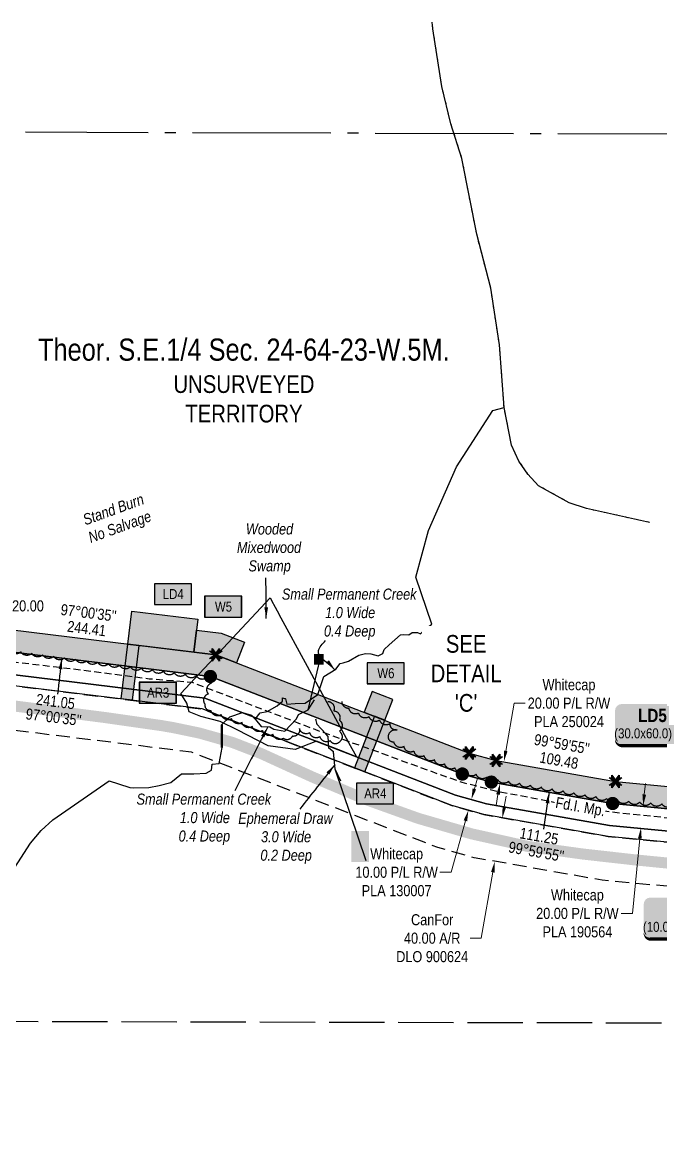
# Model space of a CAD drawing. Extents: x 474266 to 483948, y 6041075 to 6045149.
# Drawn here: x 477951 to 478527, y 6044133 to 6045136 of the extents above; entities that cross this region are included whole.
import ezdxf
from ezdxf.enums import TextEntityAlignment as Align

# ---------------------------------------------------------------- set-up
doc = ezdxf.new("R2010")
doc.units = 0
doc.header["$LTSCALE"] = 5
doc.header["$PDSIZE"] = 0.5
for name, pattern in [('0', [1, 1, 0]), ('foc-ACCESSROAD', [3.75, 2.5, -1.25]), ('foc-QUARTERLINE', [33, 25, -3, 2, -3]), ('foc-TOPO-ephemeral', [6.25, 3.125, -0.625, 0.625, -0.625, 0.625, -0.625]), ('foc-UNSURVEYED', [12.5, 10, -2.5]), ('foc-WHEELTRACKS', [2, 0.4, -1.6]), ('UG_PIPE', [1.875, 1.25, -0.625])]:
    doc.linetypes.add(name, pattern=pattern)
doc.layers.get('Defpoints').update_dxf_attribs({"color": 9})
for name, color, linetype, lineweight in [('AS-GENERAL', 48, 'Continuous', 18), ('C-RW-T', 13, 'Continuous', 9), ('F-AR-T', 190, 'Continuous', 9), ('T-TEXT', 48, 'Continuous', 18)]:
    doc.layers.add(name, color=color, linetype=linetype, lineweight=lineweight)
for name, color, linetype in [('AS-PIPE-UG', 44, 'UG_PIPE'), ('AS-ROADS', 254, 'Continuous'), ('AS-UNDERLAY-H', 141, 'Continuous'), ('C-RW', 13, 'Continuous'), ('C-SYMBOL', 7, 'Continuous'), ('DETAIL-T', 7, 'Continuous'), ('F-AR', 190, 'foc-ACCESSROAD'), ('L-BD', 7, 'Continuous'), ('L-BD1', 253, 'Continuous'), ('L-MON', 1, 'Continuous'), ('L-QSEC', 8, 'foc-QUARTERLINE'), ('L-UNS-T', 3, 'Continuous'), ('L-USEC', 7, 'foc-UNSURVEYED'), ('P-PROPOSED', 10, 'Continuous'), ('P-PROPOSED-H', 21, 'Continuous'), ('P-TEMP-BLOCKS', 250, 'Continuous'), ('P-TEMP-H', 41, 'Continuous'), ('P-TEMP_ACCESS ROAD', 46, 'Continuous'), ('P-TEMP_LOG DECK', 46, 'Continuous'), ('P-TEMP_WORKSPACE', 46, 'Continuous'), ('P-TXT', 4, 'Continuous'), ('T-BUSH', 110, '0'), ('T-CREEK', 160, 'Continuous'), ('T-DRAW', 143, 'foc-TOPO-ephemeral'), ('T-SLOPE', 48, 'Continuous'), ('T-WATER', 160, 'Continuous'), ('T-WATER-P3', 160, 'foc-WHEELTRACKS'), ('T-WATER-T', 170, 'Continuous'), ('WETLAND', 143, 'Continuous'), ('WETLAND-T', 146, 'Continuous')]:
    doc.layers.add(name, color=color, linetype=linetype)
doc.layers.add('P-100m WELL BORE BUFFER', color=7, linetype='Continuous', true_color=0xf5ffd6)
doc.styles.add('175L', font='ARIALN.TTF', dxfattribs={"height": 20})
doc.styles.add('80', font='ARIALN.TTF', dxfattribs={"height": 10})
doc.styles.add('80CG', font='ARIALN.TTF', dxfattribs={"height": 10})
doc.styles.add('80L', font='ARIALN.TTF', dxfattribs={"height": 10})
doc.styles.add('80LS', font='ARIALNI.TTF', dxfattribs={"height": 10})
doc.styles.add('BOLD', font='ARIALNB.TTF')
doc.styles.add('foc-LtypeFont', font='ARIALN.TTF', dxfattribs={"height": 7.35})
doc.linetypes.add('foc-TOPO-flowdirection-NOLINE', pattern='A,0,[">",foc-LtypeFont,S=0.3,R=0,X=0,Y=-0.945],-20,[">",foc-LtypeFont,S=0.3,R=0,X=0,Y=-0.945],0', length=20)
doc.dimstyles.new('Compass 5 000', dxfattribs={"dimscale": 5, "dimtxt": 9, "dimasz": 2, "dimexe": 0.2, "dimexo": 0.0625, "dimgap": 0.5, "dimtad": 0, "dimtih": 1, "dimtoh": 1, "dimzin": 0, "dimdsep": 46, "dimtxsty": '80CG', "dimcen": 0.1, "dimse1": 1, "dimse2": 1, "dimclrd": 256, "dimclrt": 256, "dimaunit": 1, "dimadec": 4, "dimazin": 0, "dimtfac": 0.06, "dimtofl": 0, "dimtmove": 0, "dimatfit": 1, "dimfxl": 0.2, "dimtolj": 1, "dimtzin": 0, "dimlwd": -1, "dimarcsym": 0})

# ---------------------------------------------------------------- blocks, each defined once
blk = doc.blocks.new('*D383')
at = {"layer": 'C-RW-T', "transparency": 16777216}
for p, q in [((478512.2, 6044438.3), (478513.2, 6044448.2)), ((478508.2, 6044398.5), (478501.4, 6044330.8)), ((478501.4, 6044330.8), (478491.4, 6044330.8))]:
    blk.add_line(p, q, dxfattribs=at)
for points in [[(478510.5, 6044438.4), (478513.8, 6044438.1), (478511.2, 6044428.3)], [(478506.5, 6044398.6), (478509.8, 6044398.3), (478509.2, 6044408.4)]]:
    blk.add_solid(points, dxfattribs=at)
at = {"layer": 'Defpoints', "color": 0, "transparency": 16777216}
for p in [(478511.2, 6044428.3), (478670.6, 6044412.3), (478668.6, 6044392.4)]:
    blk.add_point(p, dxfattribs=at)
at = {"layer": 'C-RW-T', "transparency": 16777216, "insert": (478451.8, 6044330.8), "char_height": 10, "attachment_point": 5, "style": '80CG'}
blk.add_mtext('\\A1;Whitecap\\P20.00 P/L R/W\\PPLA 190564', dxfattribs=at)
blk = doc.blocks.new('*D387')
at = {"layer": 'Defpoints', "color": 0, "transparency": 16777216}
for p in [(478442.6, 6044407), (478377.2, 6044377.9), (478435.7, 6044367.6)]:
    blk.add_point(p, dxfattribs=at)
at = {"layer": 'F-AR-T', "transparency": 16777216}
for p, q in [((478385.8, 6044427.1), (478387.5, 6044436.9)), ((478375.4, 6044368), (478365, 6044308.4)), ((478365, 6044308.4), (478355, 6044308.4))]:
    blk.add_line(p, q, dxfattribs=at)
for points in [[(478384.2, 6044427.4), (478387.4, 6044426.8), (478384.1, 6044417.2)], [(478373.8, 6044368.3), (478377.1, 6044367.7), (478377.2, 6044377.9)]]:
    blk.add_solid(points, dxfattribs=at)
at = {"layer": 'F-AR-T', "transparency": 16777216, "insert": (478320.7, 6044308.4), "char_height": 10, "attachment_point": 5, "style": '80CG'}
blk.add_mtext('\\A1;CanFor\\P40.00 A/R\\PDLO 900624', dxfattribs=at)
blk = doc.blocks.new('fdia')
at = {"color": 255, "const_width": 1}
blk.add_lwpolyline([(-0.5, 0, 1), (0.5, 0, 1)], format="xyb", close=True, dxfattribs=at)
blk = doc.blocks.new('Fdiaa')
blk.add_blockref('fdia', (0, 0))
blk = doc.blocks.new('fdib')
at = {"color": 1, "const_width": 1.6}
blk.add_lwpolyline([(-0.4, 0, 1), (0.4, 0, 1)], format="xyb", close=True, dxfattribs=at)
at = {"color": 1}
blk.add_circle((0, 0), 0.8, dxfattribs=at)
blk = doc.blocks.new('Fdibb')
blk.add_blockref('fdib', (0, 0))
blk = doc.blocks.new('fdicc')
for name in ['Fdibb', 'Fdiaa']:
    blk.add_blockref(name, (0, 0))
blk = doc.blocks.new('FDI')
blk.add_blockref('fdicc', (0, 0))
blk = doc.blocks.new('*U392')
at = {"true_color": 0xff8aff}
h = blk.add_hatch(color=211, dxfattribs=at)
edge = h.paths.add_edge_path()
edge.add_line((-24, -19.1), (24, -19.1))
edge.add_arc((24, -13.1), 6, 270, 360)
edge.add_line((30, -13.1), (30, 12.5))
edge.add_arc((24, 12.5), 6, 0, 90)
edge.add_line((24, 18.5), (-24, 18.5))
edge.add_arc((-24, 12.5), 6, 90, 180)
edge.add_line((-30, 12.5), (-30, -13.1))
edge.add_arc((-24, -13.1), 6, 180, 270)
at = {"color": 250, "flags": 128}
blk.add_lwpolyline([(-24, -19.1, 3, 3, 0), (24, -19.1, 3, 3, 0.414214), (30, -13.1, 3, 3, 0), (30, 12.5, 3, 0, 0.414214), (24, 18.5, 0, 0, 0), (-24, 18.5, 0, 0, 0.414214), (-30, 12.5, 0, 0, 0), (-30, -13.1, 0, 3, 0.414214)], format="xyseb", close=True, dxfattribs=at)
at = {"flags": 128}
blk.add_lwpolyline([(34.2, -36.3, 0, 7.5, 0), (0, 0, 0, 0, 0)], format="xyseb", dxfattribs=at)
at = {"color": 250}
for tag, p, height, style in [('TEMP_AREA_W1_001', (-9.2, 2.2), 12, 'BOLD'), ('ENTER_TEXT_001', (-30.7, -12.5), 9, '80')]:
    blk.add_attdef(tag, p, '', height=height, dxfattribs=dict(at, style=style))
blk = doc.blocks.new('Temp_Area_Small_Pink')
at = {"true_color": 0xff8aff}
h = blk.add_hatch(color=211, dxfattribs=at)
h.dxf.hatch_style = 1
h.paths.add_polyline_path([(-16.8, -9.4), (16.3, -9.4), (16.3, 9.1), (-16.8, 9.1)])
at = {"color": 250}
for points in [[(-17, -9.6), (16.5, -9.6), (16.5, 9.3), (-17, 9.3)], [(-16.9, -9.5), (16.4, -9.5), (16.4, 9.2), (-16.9, 9.2)]]:
    blk.add_lwpolyline(points, close=True, dxfattribs=at)
at = {"color": 250, "style": '80L'}
blk.add_attdef('TEMPORARY', text='', height=9, dxfattribs=at).set_placement((0, -0.1), align=Align.MIDDLE_CENTER)
blk = doc.blocks.new('*U573')
at = {"true_color": 0xff8aff}
h = blk.add_hatch(color=211, dxfattribs=at)
edge = h.paths.add_edge_path()
edge.add_line((-24, -19.1), (24, -19.1))
edge.add_arc((24, -13.1), 6, 270, 360)
edge.add_line((30, -13.1), (30, 12.5))
edge.add_arc((24, 12.5), 6, 0, 90)
edge.add_line((24, 18.5), (-24, 18.5))
edge.add_arc((-24, 12.5), 6, 90, 180)
edge.add_line((-30, 12.5), (-30, -13.1))
edge.add_arc((-24, -13.1), 6, 180, 270)
at = {"flags": 128}
blk.add_lwpolyline([(-4.1, 72.7, 0, 7.5, 0), (0, 0, 0, 0, 0)], format="xyseb", dxfattribs=at)
at = {"color": 250, "flags": 128}
blk.add_lwpolyline([(-24, -19.1, 3, 3, 0), (24, -19.1, 3, 3, 0.414214), (30, -13.1, 3, 3, 0), (30, 12.5, 3, 0, 0.414214), (24, 18.5, 0, 0, 0), (-24, 18.5, 0, 0, 0.414214), (-30, 12.5, 0, 0, 0), (-30, -13.1, 0, 3, 0.414214)], format="xyseb", close=True, dxfattribs=at)
at = {"color": 250}
for tag, p, height, style in [('TEMP_AREA_W1_001', (-9.2, 2.2), 12, 'BOLD'), ('ENTER_TEXT_001', (-30.7, -12.5), 9, '80')]:
    blk.add_attdef(tag, p, '', height=height, dxfattribs=dict(at, style=style))
blk = doc.blocks.new('TEMP')
h = blk.add_hatch(color=255)
h.dxf.hatch_style = 1
h.paths.add_polyline_path([(0, 0.25), (-0.67, 1.15), (-0.67, 0.67), (-1.15, 0.67), (-0.25, 0), (-1.15, -0.67), (-0.67, -0.67), (-0.67, -1.15), (0, -0.25), (0.67, -1.15), (0.67, -0.67), (1.15, -0.67), (0.25, 0), (1.15, 0.67), (0.67, 0.67), (0.67, 1.15)])
h.paths.add_polyline_path([(0.57, 0.85), (0.57, 0.57), (0.85, 0.57), (0.08, 0), (0.85, -0.57), (0.57, -0.57), (0.57, -0.85), (0, -0.08), (-0.57, -0.85), (-0.57, -0.57), (-0.85, -0.57), (-0.08, 0), (-0.85, 0.57), (-0.57, 0.57), (-0.57, 0.85), (0, 0.08)], flags=16)
h = blk.add_hatch(color=1)
h.dxf.hatch_style = 1
h.paths.add_polyline_path([(0, 0.08), (-0.57, 0.85), (-0.57, 0.57), (-0.85, 0.57), (-0.08, 0), (-0.85, -0.57), (-0.57, -0.57), (-0.57, -0.85), (0, -0.08), (0.57, -0.85), (0.57, -0.57), (0.85, -0.57), (0.08, 0), (0.85, 0.57), (0.57, 0.57), (0.57, 0.85)])
at = {"color": 1}
for p, q in [((-0.08, 0), (0.08, 0)), ((0, 0.08), (0, -0.08))]:
    blk.add_line(p, q, dxfattribs=at)
at = {"color": 255, "flags": 128}
blk.add_lwpolyline([(-0.25, 0), (-1.15, 0.67), (-0.67, 0.67), (-0.67, 1.15), (0, 0.25), (0.67, 1.15), (0.67, 0.67), (1.15, 0.67), (0.25, 0), (1.15, -0.67), (0.67, -0.67), (0.67, -1.15), (0, -0.25), (-0.67, -1.15), (-0.67, -0.67), (-1.15, -0.67)], close=True, dxfattribs=at)
at = {"color": 1, "flags": 128}
blk.add_lwpolyline([(-0.08, 0), (-0.85, 0.57), (-0.57, 0.57), (-0.57, 0.85), (0, 0.08), (0.57, 0.85), (0.57, 0.57), (0.85, 0.57), (0.08, 0), (0.85, -0.57), (0.57, -0.57), (0.57, -0.85), (0, -0.08), (-0.57, -0.85), (-0.57, -0.57), (-0.85, -0.57)], close=True, dxfattribs=at)
blk = doc.blocks.new('*D567')
at = {"layer": 'Defpoints', "color": 0, "transparency": 16777216}
for p in [(477924.7, 6044589.2), (477927, 6044588.9), (477922.3, 6044569.3)]:
    blk.add_point(p, dxfattribs=at)
at = {"layer": 'P-TXT', "transparency": 16777216}
for p, q in [((477928.2, 6044598.8), (477929.4, 6044608.7)), ((477929.4, 6044608.7), (477939.4, 6044608.7)), ((477923.3, 6044559.1), (477922.1, 6044549.2))]:
    blk.add_line(p, q, dxfattribs=at)
for points in [[(477926.6, 6044599), (477929.9, 6044598.6), (477927, 6044588.9)], [(477921.7, 6044559.3), (477925, 6044558.9), (477924.6, 6044569)]]:
    blk.add_solid(points, dxfattribs=at)
at = {"layer": 'P-TXT', "transparency": 16777216, "insert": (477955.8, 6044608.7), "char_height": 10, "attachment_point": 5, "style": '80CG'}
blk.add_mtext('\\A1;20.00', dxfattribs=at)
blk = doc.blocks.new('*D570')
at = {"layer": 'C-RW-T', "transparency": 16777216}
for p, q in [((478358.8, 6044443.4), (478361.5, 6044453)), ((478350.7, 6044414.5), (478337.7, 6044368)), ((478337.7, 6044368), (478327.7, 6044368))]:
    blk.add_line(p, q, dxfattribs=at)
for points in [[(478357.2, 6044443.8), (478360.4, 6044442.9), (478356.1, 6044433.8)], [(478349.1, 6044415), (478352.3, 6044414.1), (478353.4, 6044424.1)]]:
    blk.add_solid(points, dxfattribs=at)
at = {"layer": 'Defpoints', "color": 0, "transparency": 16777216}
for p in [(478352.9, 6044434.7), (478350.2, 6044425), (478353.4, 6044424.1)]:
    blk.add_point(p, dxfattribs=at)
at = {"layer": 'C-RW-T', "transparency": 16777216, "insert": (478288.6, 6044368), "char_height": 10, "attachment_point": 5, "style": '80CG'}
blk.add_mtext('\\A1;Whitecap\\P10.00 P/L R/W\\PPLA 130007', dxfattribs=at)
blk = doc.blocks.new('*D616')
at = {"layer": 'C-RW-T', "transparency": 16777216}
for p, q in [((478387.1, 6044477.6), (478394.7, 6044520.8)), ((478394.7, 6044520.8), (478404.7, 6044520.8)), ((478380.1, 6044438.3), (478378.4, 6044428.4))]:
    blk.add_line(p, q, dxfattribs=at)
for points in [[(478385.4, 6044477.9), (478388.7, 6044477.4), (478385.4, 6044467.8)], [(478378.5, 6044438.6), (478381.8, 6044438), (478381.9, 6044448.1)]]:
    blk.add_solid(points, dxfattribs=at)
at = {"layer": 'Defpoints', "color": 0, "transparency": 16777216}
for p in [(478385.4, 6044467.8), (478397.2, 6044465.7), (478393.7, 6044446)]:
    blk.add_point(p, dxfattribs=at)
at = {"layer": 'C-RW-T', "transparency": 16777216, "insert": (478444.2, 6044520.8), "char_height": 10, "attachment_point": 5, "style": '80CG'}
blk.add_mtext('\\A1;Whitecap\\P20.00 P/L R/W\\PPLA 250024', dxfattribs=at)

msp = doc.modelspace()

# ---------------------------------------------------------------- hatches: boundary and pattern name
at = {"layer": 'AS-UNDERLAY-H'}
h = msp.add_hatch(color=256, dxfattribs=at)
h.dxf.hatch_style = 1
h.paths.add_polyline_path([(478213.946, 6044565.218), (478222.871, 6044565.218), (478222.871, 6044555.702), (478213.946, 6044555.702)])
h = msp.add_hatch(color=256, dxfattribs=at)
h.dxf.hatch_style = 1
h.paths.add_polyline_path([(478247.645, 6044405.403), (478263.659, 6044405.403), (478263.659, 6044377.199), (478247.645, 6044377.199)])
at = {"layer": 'P-PROPOSED-H'}
h = msp.add_hatch(color=256, dxfattribs=at)
h.dxf.hatch_style = 1
h.paths.add_polyline_path([(478852.335, 6044304.301), (478872.914, 6044302.275), (478898.16, 6044301.069), (478899.116, 6044321.036), (478945.536, 6044318.818), (478943.867, 6044283.876), (478897.443, 6044286.094), (478871.821, 6044287.318), (478836.649, 6044290.78), (478841.896, 6044395.837), (478483.606, 6044430.18), (478374.101, 6044449.485), (478347.917, 6044456.808), (478120.448, 6044544.958), (477881.321, 6044574.361), (477815.392, 6044576.69), (477616.242, 6044572.426), (477461.158, 6044542.527), (477411.425, 6044541.682), (477344.799, 6044543.81), (477066.039, 6044565.202), (476928.894, 6044563.205), (476634.661, 6044570.976), (476634.551, 6044550.982), (476515.047, 6044554.139), (476281.464, 6044561.755), (476280.419, 6044501.871), (476260.432, 6044502.22), (476261.831, 6044582.395), (476515.637, 6044574.12), (476614.674, 6044571.504), (476614.784, 6044591.497), (476929.012, 6044583.198), (477066.66, 6044585.203), (477345.883, 6044563.775), (477411.574, 6044561.677), (477459.081, 6044562.484), (477614.121, 6044592.375), (477815.531, 6044596.687), (477882.897, 6044594.307), (478125.354, 6044564.495), (478354.235, 6044475.797), (478378.539, 6044469), (478486.299, 6044450.003), (478857.833, 6044414.391)])
at = {"layer": 'P-TEMP-H'}
h = msp.add_hatch(color=256, dxfattribs=at)
h.dxf.hatch_style = 1
h.paths.add_polyline_path([(478045.994, 6044574.253), (478049.653, 6044604.013), (478109.173, 6044596.694), (478105.514, 6044566.934)])
h = msp.add_hatch(color=256, dxfattribs=at)
h.dxf.hatch_style = 1
h.paths.add_polyline_path([(478143.993, 6044557.272), (478125.354, 6044564.495), (478105.514, 6044566.934), (478107.953, 6044586.774), (478130.26, 6044584.032), (478151.216, 6044575.911)])
h = msp.add_hatch(color=256, dxfattribs=at)
h.dxf.hatch_style = 1
h.paths.add_polyline_path([(478055.914, 6044573.033), (478049.815, 6044523.433), (478039.895, 6044524.653), (478045.994, 6044574.253)])
h = msp.add_hatch(color=256, dxfattribs=at)
h.dxf.hatch_style = 1
h.paths.add_polyline_path([(478277.877, 6044505.388), (478285.1, 6044524.027), (478266.461, 6044531.25), (478259.238, 6044512.611)])
h = msp.add_hatch(color=256, dxfattribs=at)
h.dxf.hatch_style = 1
h.paths.add_polyline_path([(478259.819, 6044458.791), (478277.877, 6044505.388), (478268.558, 6044509), (478250.5, 6044462.403)])

# ---------------------------------------------------------------- linework, layer by layer
at = {"layer": 'AS-GENERAL', "const_width": 1.999, "flags": 128}
msp.add_lwpolyline([(478130.776, 6044480.67), (478130.863, 6044501.488)], dxfattribs=at)
at = {"layer": 'AS-PIPE-UG', "flags": 128}
msp.add_lwpolyline([(478879.778, 6044419.634), (478879.777, 6044419.234), (478878.772, 6044405.768), (478878.885, 6044395.303), (478878.38, 6044388.67), (478875.705, 6044386.681), (478870.353, 6044386.584), (478858.003, 6044387.411), (478852.312, 6044387.771), (478843.379, 6044388.131), (478830.628, 6044389.041), (478813.89, 6044390.609), (478805.447, 6044391.386), (478754.192, 6044395.682), (478736.42, 6044397.445), (478723.685, 6044398.992), (478710.37, 6044400.248), (478688.143, 6044402.59), (478657.742, 6044405.519), (478636.813, 6044407.405), (478573.355, 6044413.08), (478550.773, 6044415.231), (478482.994, 6044422.25), (478460.316, 6044425.319), (478434.41, 6044430.267), (478411.001, 6044435.027), (478379.221, 6044440.98), (478347.746, 6044449.128), (478326.739, 6044456.574), (478300.513, 6044466.056), (478267.909, 6044478.066), (478217.655, 6044495.929), (478104.25, 6044539.495), (478065.283, 6044542.651), (477996.458, 6044551.519), (477939.573, 6044558.317), (477899.988, 6044563.047), (477882.46, 6044564.828), (477862.375, 6044565.905), (477816.371, 6044566.571), (477774.977, 6044566.134), (477746.544, 6044565.688), (477714.88, 6044565.251), (477648.842, 6044564.247), (477612.062, 6044562.026), (477589.784, 6044558.091), (477556.676, 6044551.857), (477522.599, 6044544.841), (477478.366, 6044535.888), (477465.251, 6044533.88), (477454.451, 6044532.575), (477442.294, 6044532.296), (477386.714, 6044532.779), (477340.189, 6044534.072), (477287.109, 6044537.737), (477242.859, 6044541.312), (477193.336, 6044545.153), (477159.794, 6044548.088), (477106.203, 6044551.704), (477056.25, 6044554.643), (477004.705, 6044556.295), (476912.856, 6044554.731), (476860.934, 6044555.35), (476793.755, 6044557.095), (476755.867, 6044557.321), (476692.618, 6044561.25), (476674.822, 6044560.338), (476665.313, 6044560.51), (476655.505, 6044562.507), (476648.306, 6044562.655), (476645.944, 6044566.861), (476645.509, 6044570.414), (476646.391, 6044597.327), (476646.789, 6044619.025), (476647.539, 6044647.66)], dxfattribs=at)
at = {"layer": 'AS-ROADS', "const_width": 9.995, "flags": 128}
msp.add_lwpolyline([(478549.248, 6044374.75), (478502.888, 6044379.313), (478456.622, 6044384.513), (478407.025, 6044391.35), (478356.095, 6044402.778), (478308.039, 6044416.762), (478260.387, 6044433.909), (478212.412, 6044454.196), (478165.981, 6044475.449), (478140.28, 6044485.384), (478110.658, 6044493.802), (478086.526, 6044498.826), (478076.595, 6044500.52), (478025.618, 6044507.816), (477976.048, 6044514.224), (477924.657, 6044520.617)], dxfattribs=at)
at = {"layer": 'C-RW'}
for points in [[(477881.321, 6044574.361), (478120.448, 6044544.958), (478347.917, 6044456.808), (478374.101, 6044449.485), (478483.606, 6044430.18), (478856.818, 6044394.407), (478876.745, 6044392.497), (478875.895, 6044372.497), (478854.911, 6044374.509), (478480.913, 6044410.357), (478369.663, 6044429.97), (478341.599, 6044437.819), (478115.542, 6044525.421), (477879.745, 6044554.415)], [(477879.745, 6044554.415), (478115.542, 6044525.421), (478341.599, 6044437.819), (478369.663, 6044429.97), (478480.913, 6044410.357), (478854.911, 6044374.509), (478873.124, 6044372.763), (478973.187, 6044454.164), (478982.648, 6044442.534), (478883.715, 6044362.052), (478853.957, 6044364.56), (478479.566, 6044400.446), (478367.444, 6044420.212), (478338.439, 6044428.324), (478113.089, 6044515.653), (477878.958, 6044544.442)]]:
    msp.add_lwpolyline(points, dxfattribs=at)
at = {"layer": 'F-AR', "flags": 128}
for points in [[(475360.168, 6044519.044), (475400.705, 6044504.667), (475459.954, 6044478.12), (475490.043, 6044464.638), (475504.583, 6044458.123), (475596.033, 6044441.011), (475662.25, 6044441.498), (475746.6, 6044455.938), (476025.056, 6044546.381), (476143.581, 6044554.353), (476148.588, 6044554.56), (476183.806, 6044557.031), (476261.308, 6044552.413), (476514.754, 6044544.182), (476928.696, 6044533.232), (477065.108, 6044535.201), (477343.172, 6044513.862), (477411.201, 6044511.69), (477464.274, 6044512.591), (477619.424, 6044542.503), (477815.183, 6044546.694), (477878.958, 6044544.442), (478113.089, 6044515.653), (478338.439, 6044428.324), (478367.444, 6044420.212), (478479.566, 6044400.446), (478853.957, 6044364.56), (478876.251, 6044362.423), (479004.406, 6044356.061), (479139.039, 6044348.004), (479558.838, 6044337.336), (479612.179, 6044335.981), (479658.84, 6044337.358)], [(479658.613, 6044297.354), (479612.273, 6044295.987), (479558.611, 6044297.35), (479137.351, 6044308.054), (479003.058, 6044316.071), (478873.261, 6044322.271), (478621.484, 6044347.11), (478474.18, 6044360.8), (478358.568, 6044381.181), (478325.803, 6044390.345), (478103.277, 6044476.579), (477875.806, 6044504.549), (477814.905, 6044506.7), (477623.666, 6044502.606), (477468.429, 6044472.677), (477410.902, 6044471.7), (477341.004, 6044473.932), (477063.864, 6044495.2), (476928.456, 6044493.246), (476513.576, 6044504.22), (476260.01, 6044512.455), (476184.533, 6044517.017), (476151.845, 6044514.824), (476146.858, 6044514.49), (476133.208, 6044513.574), (476032.723, 6044506.833), (476002.368, 6044496.973), (475983.233, 6044490.758), (475756.223, 6044417.027), (475665.822, 6044401.547), (475592.499, 6044401.002), (475492.596, 6044419.69), (475489.812, 6044420.937), (475459.723, 6044434.418), (475385.845, 6044467.518), (475359.944, 6044476.704)]]:
    msp.add_lwpolyline(points, dxfattribs=at)
at = {"layer": 'L-QSEC'}
msp.add_line((478724.228, 6045034.46), (477953.546, 6045036.701), dxfattribs=at)
at = {"layer": 'L-USEC'}
msp.add_line((477915.082, 6044233.343), (478720.553, 6044231.55), dxfattribs=at)
at = {"layer": 'P-PROPOSED', "flags": 128}
msp.add_lwpolyline([(477882.897, 6044594.307), (478125.354, 6044564.495), (478354.235, 6044475.797), (478378.539, 6044469), (478486.299, 6044450.003), (478857.833, 6044414.391), (478852.335, 6044304.301), (478872.914, 6044302.275), (478898.16, 6044301.069), (478899.116, 6044321.036), (478945.536, 6044318.818), (478943.867, 6044283.876), (478897.443, 6044286.094), (478871.821, 6044287.318), (478836.649, 6044290.78), (478841.896, 6044395.837), (478483.606, 6044430.18), (478374.101, 6044449.485), (478347.917, 6044456.808), (478120.448, 6044544.958), (477881.321, 6044574.361)], dxfattribs=at)
at = {"layer": 'P-TEMP_ACCESS ROAD'}
for points in [[(478055.914, 6044573.033), (478049.815, 6044523.433), (478039.895, 6044524.653), (478045.994, 6044574.253)], [(478259.819, 6044458.791), (478277.877, 6044505.388), (478268.558, 6044509), (478250.5, 6044462.403)]]:
    msp.add_lwpolyline(points, close=True, dxfattribs=at)
at = {"layer": 'P-TEMP_LOG DECK'}
msp.add_lwpolyline([(478045.994, 6044574.253), (478049.653, 6044604.013), (478109.173, 6044596.694), (478105.514, 6044566.934)], close=True, dxfattribs=at)
at = {"layer": 'P-TEMP_WORKSPACE', "flags": 128}
msp.add_lwpolyline([(478143.993, 6044557.272), (478125.354, 6044564.495), (478105.514, 6044566.934), (478107.953, 6044586.774), (478130.26, 6044584.032), (478151.216, 6044575.911)], close=True, dxfattribs=at)
at = {"layer": 'P-TEMP_WORKSPACE'}
msp.add_lwpolyline([(478277.877, 6044505.388), (478285.1, 6044524.027), (478266.461, 6044531.25), (478259.238, 6044512.611)], close=True, dxfattribs=at)
at = {"layer": 'T-BUSH', "flags": 128}
for points in [[(478952.059, 6044520.689, -0.52056705), (478952.645, 6044530.667, -0.52056705), (478953.231, 6044540.645, -0.52056705), (478953.818, 6044550.622, -0.52056705), (478954.404, 6044560.6, -0.52056705), (478954.99, 6044570.578, -0.52056705), (478955.576, 6044580.555, -0.52056705), (478956.162, 6044590.533, -0.52056705), (478956.748, 6044600.511, -0.52056705), (478957.334, 6044610.488, -0.52056705), (478957.674, 6044620.447, -0.52056705), (478948.537, 6044622.799, -0.52056705), (478938.56, 6044623.385, -0.52056705), (478928.582, 6044623.971, -0.52056705), (478918.604, 6044624.557, -0.52056705), (478908.627, 6044625.143, -0.52056705), (478898.649, 6044625.729, -0.52056705), (478888.671, 6044626.315, -0.52056705), (478878.693, 6044626.901, -0.52056705), (478868.716, 6044627.487, -0.52056705), (478858.738, 6044628.073, -0.52056705), (478848.76, 6044628.659, -0.52056705), (478838.783, 6044629.245, -0.52056705), (478828.805, 6044629.831, -0.52056705), (478818.827, 6044630.417, -0.52056705), (478808.85, 6044631.003, -0.52056705), (478798.872, 6044631.589, -0.52056705), (478788.894, 6044632.175, -0.52056705), (478778.917, 6044632.761, -0.52056705), (478768.939, 6044633.347, -0.52056705), (478758.961, 6044633.933, -0.52056705), (478748.984, 6044634.519, -0.52056705), (478739.006, 6044635.105, -0.52056705), (478729.028, 6044635.692, -0.52056705), (478719.051, 6044636.278, -0.52056705), (478709.101, 6044636.563, -0.52056705), (478706.863, 6044627.343, -0.52056705), (478706.277, 6044617.366, -0.52056705), (478705.691, 6044607.388, -0.52056705), (478705.105, 6044597.41, -0.52056705), (478704.519, 6044587.433, -0.52056705), (478703.933, 6044577.455, -0.52056705), (478703.347, 6044567.477, -0.52056705), (478702.761, 6044557.5, -0.52056705), (478702.175, 6044547.522, -0.52056705), (478701.588, 6044537.544, -0.52056705), (478701.002, 6044527.567, -0.52056705), (478700.416, 6044517.589, -0.52056705), (478699.83, 6044507.611, -0.52056705), (478699.244, 6044497.634, -0.52056705), (478698.658, 6044487.656, -0.52056705), (478698.072, 6044477.678, -0.52056705), (478697.486, 6044467.701, -0.61445192), (478701.161, 6044458.288, -0.52056705), (478711.102, 6044457.256, -0.52056705), (478721.043, 6044456.225, -0.52056705), (478730.832, 6044454.986, -0.52056705), (478734.766, 6044445.799, -0.52056705), (478738.701, 6044436.611, -0.52056705), (478742.636, 6044427.423, -0.52056705), (478746.57, 6044418.235, -0.52056705), (478747.154, 6044411.464, -0.52056705), (478737.194, 6044412.297, -0.52056705), (478727.234, 6044413.131, -0.52056705), (478717.274, 6044413.964, -0.52056705), (478707.314, 6044414.797, -0.52056705), (478697.354, 6044415.631, -0.52056705), (478687.394, 6044416.464, -0.52056705), (478677.434, 6044417.297, -0.52056705), (478667.474, 6044418.13, -0.52056705), (478657.515, 6044418.964, -0.52056705), (478647.555, 6044419.797, -0.52056705), (478637.595, 6044420.63, -0.52056705), (478627.635, 6044421.463, -0.52056705), (478617.675, 6044422.297, -0.52056705), (478607.715, 6044423.13, -0.52056705), (478597.755, 6044423.963, -0.52056705), (478587.795, 6044424.796, -0.52056705), (478577.835, 6044425.63, -0.52056705), (478567.875, 6044426.463, -0.52056705), (478557.915, 6044427.296, -0.52056705), (478547.955, 6044428.13, -0.52056705), (478537.995, 6044428.963, -0.52056705), (478528.035, 6044429.796, -0.52056705), (478518.075, 6044430.629, -0.52056705), (478508.115, 6044431.463, -0.52056705), (478498.155, 6044432.296, -0.52056705), (478488.195, 6044433.129, -0.52056705), (478478.33, 6044434.695, -0.52056705), (478468.485, 6044436.418, -0.52056705), (478458.64, 6044438.141, -0.52056705), (478448.795, 6044439.864, -0.52056705), (478438.95, 6044441.588, -0.52056705), (478429.105, 6044443.311, -0.52056705), (478419.259, 6044445.034, -0.52056705), (478409.414, 6044446.757, -0.52056705), (478399.569, 6044448.481, -0.52056705), (478389.724, 6044450.204, -0.52056705), (478379.879, 6044451.927, -0.52056705), (478370.113, 6044454.018, -0.52056705), (478360.434, 6044456.508, -0.52056705), (478350.754, 6044458.999, -0.52056705), (478341.348, 6044462.334, -0.52056705), (478332.046, 6044465.989, -0.52056705), (478322.744, 6044469.645, -0.52056705), (478313.461, 6044473.347, -0.52056705), (478304.363, 6044477.485, -0.52056705), (478295.265, 6044481.623, -0.52056705), (478286.168, 6044485.761, -0.52056705), (478281.325, 6044490.385, -0.52056705), (478289.051, 6044496.667, -0.52056705), (478282.765, 6044502.401, -0.52056705), (478273.273, 6044505.532, -0.52056705), (478263.782, 6044508.663, -0.52056705), (478254.29, 6044511.794, -0.52056705), (478245.633, 6044516.092, -0.44332538), (478239.322, 6044522.566, -0.44332538)], [(478226.574, 6044522.441, -0.52056705), (478231.77, 6044513.903, -0.52056705), (478236.966, 6044505.365, -0.52056705), (478236.992, 6044495.484, -0.52056705), (478236.611, 6044485.496, -0.52056705), (478228.791, 6044486.884, -0.52056705), (478219.489, 6044490.54, -0.52056705), (478210.187, 6044494.195, -0.52056705), (478200.885, 6044497.851, -0.52056705), (478194.273, 6044490.914, -0.52056705), (478186.352, 6044489.021, -0.52056705), (478177.017, 6044492.592, -0.52056705), (478167.682, 6044496.163, -0.52056705), (478158.347, 6044499.735, -0.52056705), (478149.012, 6044503.306, -0.52056705), (478139.677, 6044506.878, -0.52056705), (478130.343, 6044510.449, -0.52056705), (478121.008, 6044514.021, -0.52056705), (478115.896, 6044519.704, -0.52056705), (478118.64, 6044529.314, -0.52056705), (478121.385, 6044538.925, -0.52056705), (478117.69, 6044544.331, -0.52056705), (478107.788, 6044545.684, -0.52056705), (478097.885, 6044547.036, -0.52056705), (478087.982, 6044548.388, -0.52056705), (478078.079, 6044549.741, -0.52056705), (478068.176, 6044551.093, -0.52056705), (478058.273, 6044552.446, -0.52056705), (478048.371, 6044553.798, -0.52056705), (478038.468, 6044555.15, -0.52056705), (478028.565, 6044556.503, -0.52056705), (478018.662, 6044557.855, -0.52056705), (478008.759, 6044559.208, -0.52056705), (477998.856, 6044560.56, -0.52056705), (477988.954, 6044561.912, -0.52056705), (477979.051, 6044563.265, -0.52056705), (477969.148, 6044564.617, -0.52056705), (477959.245, 6044565.969, -0.52056705), (477949.342, 6044567.322, -0.52056705), (477939.439, 6044568.674, -0.52056705), (477929.537, 6044570.027, -0.52056705), (477919.634, 6044571.379, -0.52056705), (477909.731, 6044572.731, -0.52056705), (477900.103, 6044574.29, -0.52056705), (477901.556, 6044584.179, -0.52056705), (477892.677, 6044585.854, -0.52056705), (477882.715, 6044586.668, -0.52056705), (477875.79, 6044584.082, -0.52056705), (477871.397, 6044578.321, -0.52056705), (477861.402, 6044578.363, -0.52056705), (477851.408, 6044578.405, -0.52056705), (477841.413, 6044578.447, -0.52056705), (477831.419, 6044578.489, -0.52056705), (477825.649, 6044582.877, -0.52056705), (477822.975, 6044590.166, -0.52056705), (477813.036, 6044589.114, -0.52056705), (477803.097, 6044588.062, -0.52056705), (477798.919, 6044581.704, -0.52056705), (477791.465, 6044578.901, -0.52056705), (477781.474, 6044578.622, -0.52056705), (477771.483, 6044578.343, -0.52056705), (477761.492, 6044578.064, -0.52056705), (477751.501, 6044577.785, -0.52056705), (477741.51, 6044577.507, -0.52056705), (477731.519, 6044577.228, -0.52056705), (477721.529, 6044576.949, -0.52056705), (477711.538, 6044576.67, -0.52056705), (477701.547, 6044576.391, -0.52056705), (477691.556, 6044576.112, -0.52056705), (477681.565, 6044575.833, -0.52056705), (477671.574, 6044575.554, -0.52056705), (477661.583, 6044575.275, -0.52056705), (477651.593, 6044574.996, -0.52056705), (477641.602, 6044574.717, -0.52056705), (477631.611, 6044574.438, -0.52056705), (477621.62, 6044574.159, -0.52056705), (477611.652, 6044573.673, -0.52056705), (477601.833, 6044571.805, -0.52056705), (477592.014, 6044569.938, -0.52056705), (477582.195, 6044568.07, -0.52056705), (477572.377, 6044566.203, -0.52056705), (477562.558, 6044564.335, -0.52056705), (477552.739, 6044562.467, -0.52056705), (477542.921, 6044560.6, -0.52056705), (477533.102, 6044558.732, -0.52056705), (477523.283, 6044556.865, -0.52056705), (477513.464, 6044554.997, -0.52056705), (477503.646, 6044553.13, -0.52056705), (477493.827, 6044551.262, -0.52056705), (477484.008, 6044549.395, -0.52056705), (477474.19, 6044547.527, -0.52056705), (477464.371, 6044545.659, -0.52056705), (477454.43, 6044545.005, -0.52056705), (477444.436, 6044544.884, -0.52056705), (477434.442, 6044544.762, -0.52056705), (477424.448, 6044544.64, -0.52056705), (477414.454, 6044544.518, -0.52056705), (477415.818, 6044554.387, -0.52056705), (477417.214, 6044564.283, -0.52056705), (477411.935, 6044569.753, -0.52056705), (477402.275, 6044572.319, -0.52056705), (477392.615, 6044574.885, -0.52056705), (477382.902, 6044577.058, -0.52056705), (477372.908, 6044577.177, -0.52056705), (477362.914, 6044577.297, -0.52056705), (477353.536, 6044576.706, -0.52056705), (477352.239, 6044566.796, -0.52056705), (477350.942, 6044556.885, -0.52056705), (477349.645, 6044546.975, -0.52056705), (477340.396, 6044547.048, -0.52056705), (477330.431, 6044547.818, -0.52056705), (477320.466, 6044548.589, -0.52056705), (477310.501, 6044549.36, -0.52056705), (477300.536, 6044550.13, -0.52056705), (477290.571, 6044550.901, -0.52056705), (477280.606, 6044551.672, -0.52056705), (477270.641, 6044552.442, -0.52056705), (477260.676, 6044553.213, -0.52056705), (477250.711, 6044553.984, -0.52056705), (477240.746, 6044554.755, -0.52056705), (477230.781, 6044555.525, -0.52056705), (477220.816, 6044556.296, -0.52056705), (477210.851, 6044557.067, -0.52056705), (477200.886, 6044557.837, -0.52056705), (477190.921, 6044558.608, -0.52056705), (477180.956, 6044559.379, -0.52056705), (477170.991, 6044560.15, -0.52056705), (477161.026, 6044560.92, -0.52056705), (477151.061, 6044561.691, -0.52056705), (477141.096, 6044562.462, -0.52056705), (477131.131, 6044563.232, -0.52056705), (477121.166, 6044564.003, -0.52056705), (477111.201, 6044564.774, -0.52056705), (477102.756, 6044567.072, -0.52056705), (477101.941, 6044577.033, -0.52056705), (477101.126, 6044586.995, -0.52056705), (477101.885, 6044596.892, -0.52056705), (477103.969, 6044609.53, -0.52056705)]]:
    msp.add_lwpolyline(points, format="xyb", dxfattribs=at)
at = {"layer": 'T-CREEK', "linetype": 'foc-TOPO-flowdirection-NOLINE', "flags": 128}
msp.add_lwpolyline([(477864.686, 6044133.479), (477865.028, 6044153.212), (477868.926, 6044215.019), (477873.83, 6044249.003), (477877.993, 6044264.572), (477890.442, 6044295.01), (477898.358, 6044309.587), (477926.248, 6044345.172), (477958.067, 6044394.351), (477967.654, 6044405.825), (477978.206, 6044415.294), (478029.092, 6044450.609), (478037.583, 6044447.994), (478047.633, 6044444.685), (478050.813, 6044444.396), (478064.765, 6044444.532), (478074.318, 6044446.396), (478084.869, 6044448.997), (478094.272, 6044456.852), (478105.379, 6044457.086), (478116.697, 6044457.581), (478121.437, 6044460.399), (478122.175, 6044465.655), (478128.297, 6044466.202), (478130.991, 6044480.684), (478130.776, 6044480.67), (478130.882, 6044501.486), (478130.863, 6044501.488), (478137.95, 6044508.593), (478149.426, 6044512.473), (478157.71, 6044510.1), (478160.787, 6044506.436), (478165.418, 6044512.251), (478171.579, 6044513.345), (478180.839, 6044518.56), (478185.464, 6044522.678), (478185.491, 6044525.697), (478188.238, 6044524.889), (478189.41, 6044519.835), (478196.909, 6044520.67), (478206.129, 6044520.72), (478217.358, 6044528.818), (478222.868, 6044544.833), (478233.734, 6044551.596), (478237.511, 6044556.724), (478240.217, 6044557.236), (478245.074, 6044558.902), (478254.614, 6044564.231), (478260.482, 6044565.702), (478265.238, 6044565.405), (478271.918, 6044563.639), (478276.098, 6044565.693), (478277.46, 6044569.443), (478281.873, 6044573.683), (478292.063, 6044582.484), (478294.77, 6044582.872), (478299.563, 6044582.63), (478302.544, 6044584.714), (478307.35, 6044584.826), (478310.028, 6044583.531), (478312.906, 6044586.107), (478318.056, 6044590.484), (478320.321, 6044592.174), (478305.793, 6044634.788), (478317.493, 6044676.788), (478342.55, 6044734.416), (478375.554, 6044785.309), (478385.632, 6044788.082)], dxfattribs=at)
at = {"layer": 'T-CREEK', "flags": 128}
msp.add_lwpolyline([(477926.248, 6044345.172), (477958.067, 6044394.351), (477967.654, 6044405.825), (477978.206, 6044415.294), (478029.092, 6044450.609), (478037.583, 6044447.994), (478047.633, 6044444.685), (478050.813, 6044444.396), (478064.765, 6044444.532), (478074.318, 6044446.396), (478084.869, 6044448.997), (478094.272, 6044456.852), (478105.379, 6044457.086), (478116.697, 6044457.581), (478121.437, 6044460.399), (478122.175, 6044465.655), (478128.297, 6044466.202), (478130.991, 6044480.684), (478130.776, 6044480.67), (478130.882, 6044501.486), (478130.863, 6044501.488), (478137.95, 6044508.593), (478149.426, 6044512.473), (478157.71, 6044510.1), (478160.787, 6044506.436), (478165.418, 6044512.251), (478171.579, 6044513.345), (478180.839, 6044518.56), (478185.464, 6044522.678), (478185.491, 6044525.697), (478188.238, 6044524.889), (478189.41, 6044519.835), (478196.909, 6044520.67), (478206.129, 6044520.72), (478217.358, 6044528.818), (478222.868, 6044544.833), (478233.734, 6044551.596), (478237.511, 6044556.724), (478240.217, 6044557.236), (478245.074, 6044558.902), (478254.614, 6044564.231), (478260.482, 6044565.702), (478265.238, 6044565.405), (478271.918, 6044563.639), (478276.098, 6044565.693), (478277.46, 6044569.443), (478281.873, 6044573.683), (478292.063, 6044582.484), (478294.77, 6044582.872), (478299.563, 6044582.63), (478302.544, 6044584.714), (478307.35, 6044584.826), (478310.028, 6044583.531), (478312.906, 6044586.107), (478318.056, 6044590.484), (478320.321, 6044592.174), (478305.793, 6044634.788), (478317.493, 6044676.788), (478342.55, 6044734.416), (478375.554, 6044785.309), (478385.632, 6044788.082)], dxfattribs=at)
at = {"layer": 'T-DRAW', "linetype": 'foc-TOPO-flowdirection-NOLINE', "flags": 128}
msp.add_lwpolyline([(478260.984, 6044378.397), (478233.135, 6044461.219), (478231.738, 6044476.713), (478227.427, 6044480.178), (478226.835, 6044490.725), (478216.816, 6044501.632), (478215.675, 6044506.461)], dxfattribs=at)
at = {"layer": 'T-DRAW', "flags": 128}
msp.add_lwpolyline([(478238.359, 6044450.405), (478233.135, 6044461.219), (478231.738, 6044476.713), (478227.427, 6044480.178), (478226.835, 6044490.725), (478216.816, 6044501.632), (478215.675, 6044506.461)], dxfattribs=at)
at = {"layer": 'T-SLOPE', "flags": 128}
for points in [[(478188.317, 6044524.76), (478187.619, 6044524.621)], [(478188.171, 6044524.722), (478187.792, 6044524.603)]]:
    msp.add_lwpolyline(points, dxfattribs=at)
at = {"layer": 'T-WATER', "linetype": 'foc-TOPO-flowdirection-NOLINE', "flags": 128}
msp.add_lwpolyline([(478160.787, 6044506.436), (478161.071, 6044506.04), (478166.299, 6044499.687), (478174.133, 6044499.317), (478177.87, 6044497.289), (478187.706, 6044495.626), (478198.085, 6044506.6), (478199.976, 6044510.617), (478208.661, 6044514.96), (478219.548, 6044560.532)], dxfattribs=at)
at = {"layer": 'T-WATER', "flags": 128}
msp.add_lwpolyline([(478160.787, 6044506.436), (478161.071, 6044506.04), (478166.299, 6044499.687), (478174.133, 6044499.317), (478177.87, 6044497.289), (478187.706, 6044495.626), (478198.085, 6044506.6), (478199.976, 6044510.617), (478208.661, 6044514.96), (478214.368, 6044523.796)], dxfattribs=at)
at = {"layer": 'T-WATER-P3', "flags": 128}
for points in [[(478385.632, 6044788.082), (478381.494, 6044844.666), (478373.721, 6044895.769), (478360.911, 6044944.533), (478347.437, 6045013.188), (478337.559, 6045044.41), (478329.366, 6045078.053), (478321.321, 6045130.305), (478320.824, 6045136.226)], [(478516.883, 6044684.133), (478459.899, 6044696.744), (478444.463, 6044701.862), (478416.665, 6044717.186), (478407.013, 6044727.808), (478399.016, 6044739.649), (478392.393, 6044753.859), (478385.632, 6044788.082)]]:
    msp.add_lwpolyline(points, dxfattribs=at)
at = {"layer": 'T-WATER-P3', "linetype": 'foc-TOPO-flowdirection-NOLINE', "flags": 128}
for points in [[(478385.632, 6044788.082), (478381.494, 6044844.666), (478373.721, 6044895.769), (478360.911, 6044944.533), (478347.437, 6045013.188), (478337.559, 6045044.41), (478329.366, 6045078.053), (478321.321, 6045130.305), (478320.824, 6045136.226)], [(478516.883, 6044684.133), (478459.899, 6044696.744), (478444.463, 6044701.862), (478416.665, 6044717.186), (478407.013, 6044727.808), (478399.016, 6044739.649), (478392.393, 6044753.859), (478385.632, 6044788.082)]]:
    msp.add_lwpolyline(points, dxfattribs=at)
at = {"layer": 'WETLAND', "flags": 128}
msp.add_lwpolyline([(478093.862, 6044529.489), (478174.349, 6044615.987), (478177.135, 6044610.853), (478177.41, 6044610.345), (478182.207, 6044601.505), (478182.411, 6044601.13), (478207.828, 6044554.284), (478245.251, 6044485.313), (478252.257, 6044472.401), (478241.923, 6044476.461), (478216.315, 6044486.524), (478197.068, 6044479.08), (478172.726, 6044482.255), (478145.209, 6044496.542), (478129.292, 6044504.395), (478111.872, 6044508.713), (478101.288, 6044512.946), (478099.172, 6044520.884), (478093.862, 6044529.489)], close=True, dxfattribs=at)

# ---------------------------------------------------------------- block references
at = {"layer": 'L-MON'}
for name, p, xscale, yscale, zscale in [('TEMP', (478125.354, 6044564.495), 4.997373850000048, 4.997373850000048, 4.997373850000048), ('FDI', (478120.448, 6044544.958), 5.000000000000075, 5.000000000000075, 5.000000000000075), ('TEMP', (478354.235, 6044475.797), 4.997373850000048, 4.997373850000048, 4.997373850000048), ('TEMP', (478378.539, 6044469), 4.997373850000048, 4.997373850000048, 4.997373850000048), ('FDI', (478347.917, 6044456.808), 5.000000000000075, 5.000000000000075, 5.000000000000075), ('FDI', (478374.101, 6044449.485), 5.000000000000075, 5.000000000000075, 5.000000000000075), ('TEMP', (478486.299, 6044450.003), 4.997373850000048, 4.997373850000048, 4.997373850000048)]:
    msp.add_blockref(name, p, dxfattribs=dict(at, xscale=xscale, yscale=yscale, zscale=zscale))
at = {"layer": 'P-100m WELL BORE BUFFER', "xscale": 0.99947477, "yscale": 0.99947477, "zscale": 0.99947477}
for p, values in [((478086.922, 6044619.527), {'TEMPORARY': 'LD4'}), ((478132.295, 6044608.189), {'TEMPORARY': 'W5'}), ((478278.915, 6044548.043), {'TEMPORARY': 'W6'}), ((478073.301, 6044530.372), {'TEMPORARY': 'AR3'}), ((478269.356, 6044439.396), {'TEMPORARY': 'AR4'})]:
    msp.add_blockref('Temp_Area_Small_Pink', p, dxfattribs=at).add_auto_attribs(values)
at = {"layer": 'P-TEMP-BLOCKS', "xscale": 0.99947477, "yscale": 0.99947477, "zscale": 0.99947477}
for name, p, values in [('*U392', (478515.761, 6044501.562), {'TEMP_AREA_W1_001': 'LD5', 'ENTER_TEXT_001': '(30.0x60.0)'}), ('*U573', (478541.659, 6044326.704), {'TEMP_AREA_W1_001': 'AR5', 'ENTER_TEXT_001': '(10.0x50.0)'})]:
    msp.add_blockref(name, p, dxfattribs=at).add_auto_attribs(values)

# ---------------------------------------------------------------- texts
at = {"layer": 'C-SYMBOL', "color": 3, "style": '175L'}
msp.add_text('Theor. S.E.1/4 Sec. 24-64-23-W.5M.', height=19.9895, dxfattribs=at).set_placement((478150.644, 6044824.353), align=Align.BOTTOM_CENTER)
at = {"layer": 'L-BD', "style": '80L'}
for s, p in [('241.05', (477980.694, 6044522.371)), ("97°00'35''", (477978.956, 6044508.235))]:
    msp.add_text(s, height=9.9947, rotation=352.9901, dxfattribs=at).set_placement(p, align=Align.MIDDLE)
at = {"layer": 'L-BD', "linetype": 'Continuous', "style": '80L'}
for s, p in [('111.25', (478417.167, 6044400.709)), ("99°59'55''", (478414.694, 6044386.682))]:
    msp.add_text(s, height=9.9947, rotation=350.0019, dxfattribs=at).set_placement(p, align=Align.MIDDLE)
at = {"layer": 'L-BD1', "style": '80L'}
for s, rotation, p in [("97°00'35''", 352.9901, (478010.517, 6044602.531)), ('244.41', 352.9901, (478008.779, 6044588.395)), ("99°59'55''", 350.0019, (478437.792, 6044483.927)), ('109.48', 350.0019, (478435.189, 6044469.162))]:
    msp.add_text(s, height=9.9947, rotation=rotation, dxfattribs=at).set_placement(p, align=Align.MIDDLE)
at = {"layer": 'L-UNS-T', "color": 3, "insert": (478150.762, 6044795.733), "char_height": 16, "attachment_point": 5, "style": '80L'}
msp.add_mtext_dynamic_manual_height_columns('UNSURVEYED TERRITORY', width=126.41375, gutter_width=47.5, heights=[0], dxfattribs=at)
at = {"layer": 'T-TEXT', "insert": (478031.203, 6044700.671), "char_height": 9.9947, "width": 59.00487, "attachment_point": 2, "rotation": 20, "style": '80LS'}
msp.add_mtext('Stand Burn\\PNo Salvage', dxfattribs=at)
at = {"layer": 'T-WATER-T', "char_height": 9.99475, "attachment_point": 1, "style": '80LS'}
for s, width, insert in [('\\pi12.22372;Small Permanent Creek\\P\\pi51.28916;1.0 Wide\\P\\pi50.18469;0.4 Deep', 145.78211, (478041.597, 6044439.093)), ('\\pi3.90917;Ephemeral Draw\\P\\pi24.43728;3.0 Wide\\P\\pi23.868;0.2 Deep', 93.14872, (478141.75, 6044421.784))]:
    msp.add_mtext_dynamic_manual_height_columns(s, width=width, gutter_width=50, heights=[0], dxfattribs=dict(at, insert=insert))
at = {"layer": 'WETLAND-T', "insert": (478144.115, 6044683.26), "char_height": 10, "width": 58.59932, "attachment_point": 1, "style": '80L'}
msp.add_mtext('\\pi8.40266;{\\fArial Narrow|b0|i1|c0|p34;Wooded \\P\\pi0.32626;Mixedwood\\P\\pi10.73213;Swamp}', dxfattribs=at)

# ---------------------------------------------------------------- dimensions: what is measured, and where the dimension line sits
at = {"layer": 'C-RW-T'}
for base, p1, p2, angle, text, picture, middle in [((478353.427, 6044424.132), (478352.877, 6044434.664), (478350.185, 6044425.039), 254.375043, 'Whitecap\\P10.00 P/L R/W\\PPLA 130007', '*D570', (478288.639, 6044367.985)), ((478511.182, 6044428.314), (478668.559, 6044392.371), (478670.562, 6044412.26), 84.247943, 'Whitecap\\P20.00 P/L R/W\\PPLA 190564', '*D383', (478451.825, 6044330.845))]:
    dim = msp.add_linear_dim(base=base, p1=p1, p2=p2, angle=angle, text=text, dimstyle='Compass 5 000', dxfattribs=at)
    dim.commit()
    dim.dimension.update_dxf_attribs({"geometry": picture, "text_midpoint": middle, "dimtype": 161})
at = {"layer": 'F-AR-T'}
dim = msp.add_linear_dim(base=(478377.158, 6044377.861), p1=(478442.633, 6044406.957), p2=(478435.72, 6044367.58), angle=260.043139, text='CanFor\\P40.00 A/R\\PDLO 900624', dimstyle='Compass 5 000', dxfattribs=at)
dim.commit()
dim.dimension.update_dxf_attribs({"geometry": '*D387', "text_midpoint": (478320.702, 6044308.449), "dimtype": 161})
at = {"layer": 'P-TXT'}
dim = msp.add_linear_dim(base=(477927.003, 6044588.884), p1=(477922.298, 6044569.322), p2=(477924.738, 6044589.163), angle=82.990111, text='20.00', dimstyle='Compass 5 000', dxfattribs=at)
dim.commit()
dim.dimension.update_dxf_attribs({"geometry": '*D567', "text_midpoint": (477955.835, 6044608.735), "dimtype": 161})

# ---------------------------------------------------------------- leaders
at = {"layer": 'L-BD', "path_type": 1}
msp.add_leader([(477986.215, 6044561.463), (477982.593, 6044528.878)], dimstyle='Compass 5 000', override={"dimgap": 0.5, "dimtad": 0}, dxfattribs=at)
at = {"layer": 'L-BD', "color": 3, "linetype": 'Continuous', "path_type": 1}
msp.add_leader([(478426.242, 6044440.293), (478421.046, 6044406.943)], dimstyle='Compass 5 000', override={"dimgap": 0.5, "dimtad": 0}, dxfattribs=at)
at = {"layer": 'T-WATER-T', "path_type": 1}
for points in [[(478232.763, 6044550.992), (478217.982, 6044568.312), (478224.275, 6044577.539)], [(478172.346, 6044499.401), (478142.399, 6044441.701)], [(478232.778, 6044465.183), (478201.073, 6044425.063)]]:
    msp.add_leader(points, dimstyle='Compass 5 000', override={"dimgap": 0.5, "dimtad": 0}, dxfattribs=at)
at = {"layer": 'WETLAND-T', "path_type": 1}
msp.add_leader([(478170.934, 6044597.36), (478170.598, 6044633.981)], dimstyle='Compass 5 000', override={"dimgap": 0.5, "dimtad": 0}, dxfattribs=at)

# ---------------------------------------------------------------- next in the draw order: texts
at = {"layer": 'DETAIL-T', "color": 3, "insert": (478351.348, 6044547.66), "char_height": 15.9916, "width": 63.6027, "attachment_point": 5, "style": '80CG', "bg_fill": 2}
msp.add_mtext("SEE\\PDETAIL\\P'C'", dxfattribs=at)

# ---------------------------------------------------------------- next in the draw order: texts
at = {"layer": 'T-WATER-T', "insert": (478172.805, 6044624.376), "char_height": 9.99475, "attachment_point": 1, "style": '80LS'}
msp.add_mtext_dynamic_manual_height_columns('\\pi12.22372;Small Permanent Creek\\P\\pi51.28916;1.0 Wide\\P\\pi50.18469;0.4 Deep', width=145.78211, gutter_width=50, heights=[0], dxfattribs=at)

# ---------------------------------------------------------------- next in the draw order: dimensions: what is measured, and where the dimension line sits
at = {"layer": 'C-RW-T', "color": 2}
dim = msp.add_linear_dim(base=(478385.352, 6044467.799), p1=(478393.731, 6044446.024), p2=(478397.202, 6044465.71), angle=80.00187, text='Whitecap\\P20.00 P/L R/W\\PPLA 250024', dimstyle='Compass 5 000', dxfattribs=at)
dim.commit()
dim.dimension.update_dxf_attribs({"geometry": '*D616', "text_midpoint": (478444.237, 6044520.812), "dimtype": 161})

# ---------------------------------------------------------------- next in the draw order: texts
at = {"layer": 'L-MON', "insert": (478433.136, 6044436.173), "char_height": 9.9947, "attachment_point": 1, "rotation": 350.00187, "style": '80L', "bg_fill": 3, "box_fill_scale": 1.1, "bg_fill_color": 256, "bg_fill_transparency": 0}
msp.add_mtext_dynamic_manual_height_columns('Fd.I. Mp.', width=44.30591, gutter_width=49.974, heights=[0], dxfattribs=at)

# ---------------------------------------------------------------- next in the draw order: block references
at = {"layer": 'L-MON', "xscale": 5.000000000000075, "yscale": 5.000000000000075, "zscale": 5.000000000000075}
msp.add_blockref('FDI', (478483.606, 6044430.18), dxfattribs=at)

doc.saveas('drawing.dxf')
